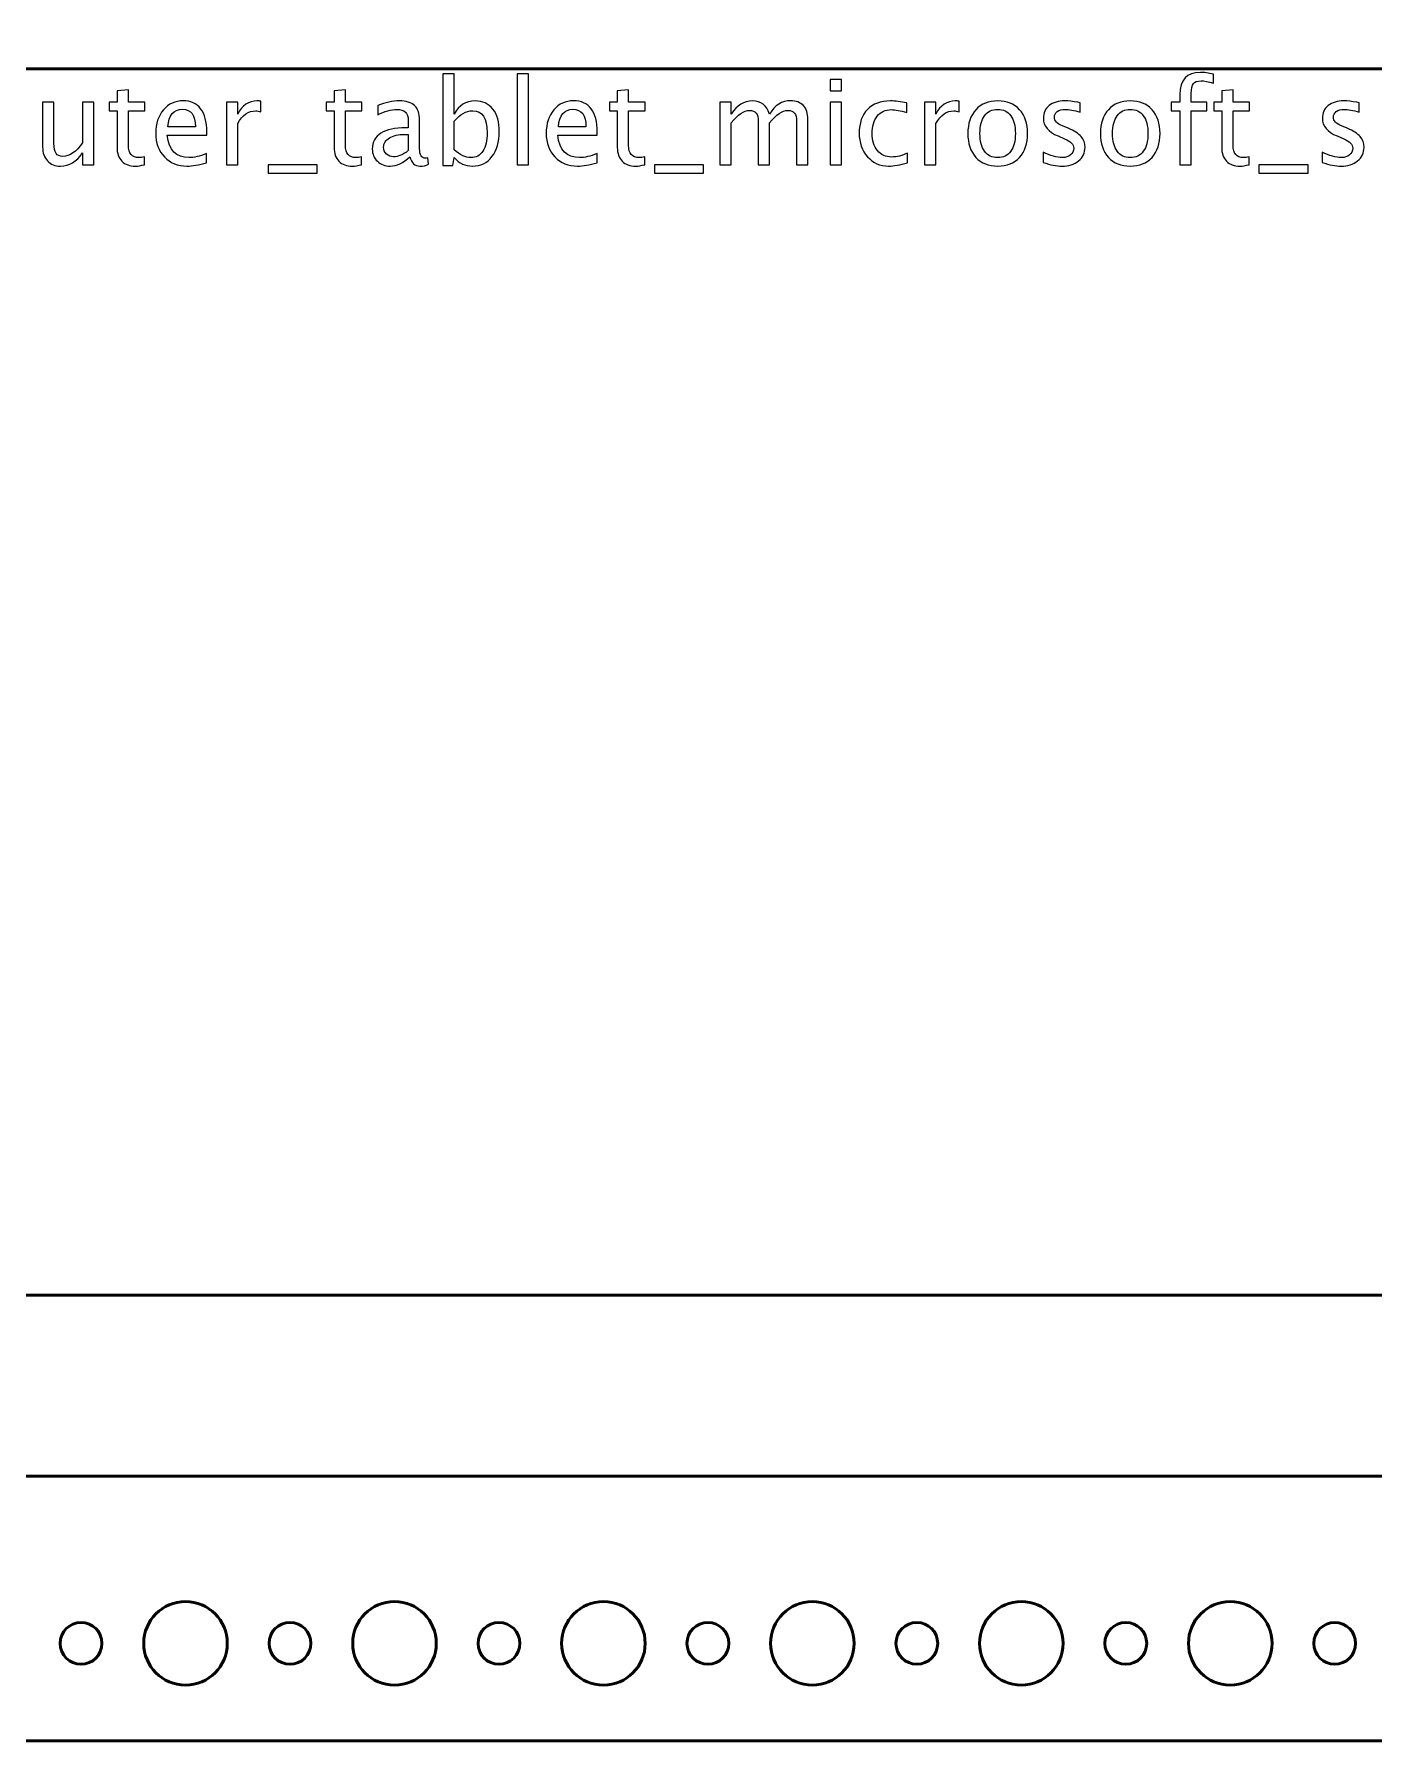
# Model space of a CAD drawing. Header units: centimetres. Extents: x -69 to 69, y -115 to 104.
# Drawn here: x 38.66 to 48.28, y -86.95 to -74.7 of the extents above; entities that cross this region are included whole.
import ezdxf

# ---------------------------------------------------------------- set-up
doc = ezdxf.new("R2010")
doc.units = ezdxf.units.CM
doc.header["$MEASUREMENT"] = 0
doc.layers.add('Layer 1', color=7, linetype='Continuous')

msp = doc.modelspace()

# ---------------------------------------------------------------- linework, layer by layer
at = {"layer": 'Layer 1', "color": 30, "lineweight": 53}
for points in [[(30.4, -85.05), (59.6, -85.05), (59.6, -64.95), (30.4, -64.95), (30.4, -85.05)], [(32, -83.75), (58, -83.75), (58, -66.25), (32, -66.25), (32, -83.75)]]:
    msp.add_lwpolyline(points, close=True, dxfattribs=at)
at = {"layer": 'Layer 1', "lineweight": 53}
for centre, major_axis in [((39.75001, -86.25001), (0, 0.30001)), ((41.25001, -86.25001), (0, 0.30001)), ((42.75001, -86.25001), (0, 0.30001)), ((44.25001, -86.25001), (0, 0.30001)), ((45.75001, -86.25001), (0, 0.30001)), ((47.25001, -86.25001), (0, 0.30001)), ((39, -86.25), (0, 0.15)), ((40.5, -86.25), (0, 0.15)), ((42, -86.25), (0, 0.15)), ((43.5, -86.25), (0, 0.15)), ((45, -86.25), (0, 0.15)), ((46.5, -86.25), (0, 0.15)), ((48, -86.25), (0, 0.15))]:
    msp.add_ellipse(centre, major_axis=major_axis, ratio=1, dxfattribs=at)
for points, knots in [([(28.55, -86.45), (28.55, -86.45), (28.55, -63.55), (28.55, -63.55), (28.55, -63.55), (28.55, -63.27386), (28.77386, -63.05), (29.05, -63.05), (29.05, -63.05), (29.05, -63.05), (60.95, -63.05), (60.95, -63.05), (60.95, -63.05), (61.22614, -63.05), (61.45, -63.27386), (61.45, -63.55), (61.45, -63.55), (61.45, -63.55), (61.45, -86.45), (61.45, -86.45), (61.45, -86.45), (61.45, -86.72614), (61.22614, -86.95), (60.95, -86.95), (60.95, -86.95), (60.95, -86.95), (29.05, -86.95), (29.05, -86.95), (29.05, -86.95), (28.77386, -86.95), (28.55, -86.72614), (28.55, -86.45)], [0, 0, 0, 0, 0.11111111, 0.11111111, 0.11111111, 0.11111111, 0.22222222, 0.22222222, 0.22222222, 0.22222222, 0.33333333, 0.33333333, 0.33333333, 0.33333333, 0.44444444, 0.44444444, 0.44444444, 0.44444444, 0.55555556, 0.55555556, 0.55555556, 0.55555556, 0.66666667, 0.66666667, 0.66666667, 0.66666667, 0.77777778, 0.77777778, 0.77777778, 0.77777778, 1, 1, 1, 1]), ([(32, -66.25), (32, -66.25), (58, -66.25), (58, -66.25), (58, -66.25), (58, -66.25), (58, -83.75), (58, -83.75), (58, -83.75), (58, -83.75), (32, -83.75), (32, -83.75), (32, -83.75), (32, -83.75), (32, -66.25), (32, -66.25)], [0, 0, 0, 0, 0.2, 0.2, 0.2, 0.2, 0.4, 0.4, 0.4, 0.4, 0.6, 0.6, 0.6, 0.6, 1, 1, 1, 1])]:
    msp.add_open_spline(points, degree=3, knots=knots, dxfattribs=at)
at = {"layer": 'Layer 1', "color": 30, "lineweight": 53}
msp.add_open_spline([(30.4, -74.95), (30.4, -74.95), (59.6, -74.95), (59.6, -74.95)], degree=3, dxfattribs=at)
at = {"layer": 'Layer 1', "color": 30, "lineweight": 9}
for points, knots in [([(41.59722, -75.64232), (41.59722, -75.64232), (41.59722, -74.98446), (41.59722, -74.98446), (41.59722, -74.98446), (41.59722, -74.98446), (41.6785, -74.98446), (41.6785, -74.98446), (41.6785, -74.98446), (41.6785, -74.98446), (41.6785, -75.27331), (41.6785, -75.27331), (41.6785, -75.27331), (41.7118, -75.21052), (41.7619, -75.17919), (41.82864, -75.17919), (41.82864, -75.17919), (41.88269, -75.17919), (41.92516, -75.19881), (41.95621, -75.23818), (41.95621, -75.23818), (41.98725, -75.27755), (42.00278, -75.33131), (42.00278, -75.39947), (42.00278, -75.39947), (42.00278, -75.47369), (41.98514, -75.53366), (41.95, -75.5791), (41.95, -75.5791), (41.91486, -75.62468), (41.86858, -75.6474), (41.81129, -75.6474), (41.81129, -75.6474), (41.75809, -75.6474), (41.71378, -75.62708), (41.6785, -75.5863), (41.6785, -75.5863), (41.6785, -75.5863), (41.66862, -75.64232), (41.66862, -75.64232), (41.66862, -75.64232), (41.66862, -75.64232), (41.59722, -75.64232), (41.59722, -75.64232)], [0, 0, 0, 0, 0.08333333, 0.08333333, 0.08333333, 0.08333333, 0.16666667, 0.16666667, 0.16666667, 0.16666667, 0.25, 0.25, 0.25, 0.25, 0.33333333, 0.33333333, 0.33333333, 0.33333333, 0.41666667, 0.41666667, 0.41666667, 0.41666667, 0.5, 0.5, 0.5, 0.5, 0.58333333, 0.58333333, 0.58333333, 0.58333333, 0.66666667, 0.66666667, 0.66666667, 0.66666667, 0.75, 0.75, 0.75, 0.75, 0.83333333, 0.83333333, 0.83333333, 0.83333333, 1, 1, 1, 1]), ([(42.13006, -75.63724), (42.13006, -75.63724), (42.13006, -74.98446), (42.13006, -74.98446), (42.13006, -74.98446), (42.13006, -74.98446), (42.21134, -74.98446), (42.21134, -74.98446), (42.21134, -74.98446), (42.21134, -74.98446), (42.21134, -75.63724), (42.21134, -75.63724), (42.21134, -75.63724), (42.21134, -75.63724), (42.13006, -75.63724), (42.13006, -75.63724)], [0, 0, 0, 0, 0.2, 0.2, 0.2, 0.2, 0.4, 0.4, 0.4, 0.4, 0.6, 0.6, 0.6, 0.6, 1, 1, 1, 1]), ([(44.37699, -75.10638), (44.37699, -75.10638), (44.37699, -75.0251), (44.37699, -75.0251), (44.37699, -75.0251), (44.37699, -75.0251), (44.45827, -75.0251), (44.45827, -75.0251), (44.45827, -75.0251), (44.45827, -75.0251), (44.45827, -75.10638), (44.45827, -75.10638), (44.45827, -75.10638), (44.45827, -75.10638), (44.37699, -75.10638), (44.37699, -75.10638)], [0, 0, 0, 0, 0.2, 0.2, 0.2, 0.2, 0.4, 0.4, 0.4, 0.4, 0.6, 0.6, 0.6, 0.6, 1, 1, 1, 1]), ([(46.88893, -75.63724), (46.88893, -75.63724), (46.88893, -75.24947), (46.88893, -75.24947), (46.88893, -75.24947), (46.88893, -75.24947), (46.82529, -75.24947), (46.82529, -75.24947), (46.82529, -75.24947), (46.82529, -75.24947), (46.82529, -75.1885), (46.82529, -75.1885), (46.82529, -75.1885), (46.82529, -75.1885), (46.88893, -75.1885), (46.88893, -75.1885), (46.88893, -75.1885), (46.88893, -75.1885), (46.88893, -75.13474), (46.88893, -75.13474), (46.88893, -75.13474), (46.88893, -75.02778), (46.93776, -74.9743), (47.0354, -74.9743), (47.0354, -74.9743), (47.06278, -74.9743), (47.09382, -74.97881), (47.12854, -74.98784), (47.12854, -74.98784), (47.12854, -74.98784), (47.12854, -75.05304), (47.12854, -75.05304), (47.12854, -75.05304), (47.09171, -75.04118), (47.06222, -75.03526), (47.04006, -75.03526), (47.04006, -75.03526), (47.01311, -75.03526), (46.99476, -75.04161), (46.98503, -75.05445), (46.98503, -75.05445), (46.97515, -75.06729), (46.97021, -75.09114), (46.97021, -75.12599), (46.97021, -75.12599), (46.97021, -75.12599), (46.97021, -75.1885), (46.97021, -75.1885), (46.97021, -75.1885), (46.97021, -75.1885), (47.08296, -75.1885), (47.08296, -75.1885), (47.08296, -75.1885), (47.08296, -75.1885), (47.08296, -75.24947), (47.08296, -75.24947), (47.08296, -75.24947), (47.08296, -75.24947), (46.97021, -75.24947), (46.97021, -75.24947), (46.97021, -75.24947), (46.97021, -75.24947), (46.97021, -75.63724), (46.97021, -75.63724), (46.97021, -75.63724), (46.97021, -75.63724), (46.88893, -75.63724), (46.88893, -75.63724)], [0, 0, 0, 0, 0.05555556, 0.05555556, 0.05555556, 0.05555556, 0.11111111, 0.11111111, 0.11111111, 0.11111111, 0.16666667, 0.16666667, 0.16666667, 0.16666667, 0.22222222, 0.22222222, 0.22222222, 0.22222222, 0.27777778, 0.27777778, 0.27777778, 0.27777778, 0.33333333, 0.33333333, 0.33333333, 0.33333333, 0.38888889, 0.38888889, 0.38888889, 0.38888889, 0.44444444, 0.44444444, 0.44444444, 0.44444444, 0.5, 0.5, 0.5, 0.5, 0.55555556, 0.55555556, 0.55555556, 0.55555556, 0.61111111, 0.61111111, 0.61111111, 0.61111111, 0.66666667, 0.66666667, 0.66666667, 0.66666667, 0.72222222, 0.72222222, 0.72222222, 0.72222222, 0.77777778, 0.77777778, 0.77777778, 0.77777778, 0.83333333, 0.83333333, 0.83333333, 0.83333333, 0.88888889, 0.88888889, 0.88888889, 0.88888889, 1, 1, 1, 1]), ([(39.0105, -75.63724), (39.0105, -75.63724), (39.0105, -75.55286), (39.0105, -75.55286), (39.0105, -75.55286), (38.96718, -75.61593), (38.91455, -75.6474), (38.85274, -75.6474), (38.85274, -75.6474), (38.81351, -75.6474), (38.78233, -75.63512), (38.75918, -75.61043), (38.75918, -75.61043), (38.7359, -75.58573), (38.72433, -75.55257), (38.72433, -75.51066), (38.72433, -75.51066), (38.72433, -75.51066), (38.72433, -75.1885), (38.72433, -75.1885), (38.72433, -75.1885), (38.72433, -75.1885), (38.80561, -75.1885), (38.80561, -75.1885), (38.80561, -75.1885), (38.80561, -75.1885), (38.80561, -75.48413), (38.80561, -75.48413), (38.80561, -75.48413), (38.80561, -75.51786), (38.81055, -75.54171), (38.82029, -75.55582), (38.82029, -75.55582), (38.83016, -75.57007), (38.84653, -75.57713), (38.86953, -75.57713), (38.86953, -75.57713), (38.91921, -75.57713), (38.96634, -75.54453), (39.0105, -75.47919), (39.0105, -75.47919), (39.0105, -75.47919), (39.0105, -75.1885), (39.0105, -75.1885), (39.0105, -75.1885), (39.0105, -75.1885), (39.09179, -75.1885), (39.09179, -75.1885), (39.09179, -75.1885), (39.09179, -75.1885), (39.09179, -75.63724), (39.09179, -75.63724), (39.09179, -75.63724), (39.09179, -75.63724), (39.0105, -75.63724), (39.0105, -75.63724)], [0, 0, 0, 0, 0.06666667, 0.06666667, 0.06666667, 0.06666667, 0.13333333, 0.13333333, 0.13333333, 0.13333333, 0.2, 0.2, 0.2, 0.2, 0.26666667, 0.26666667, 0.26666667, 0.26666667, 0.33333333, 0.33333333, 0.33333333, 0.33333333, 0.4, 0.4, 0.4, 0.4, 0.46666667, 0.46666667, 0.46666667, 0.46666667, 0.53333333, 0.53333333, 0.53333333, 0.53333333, 0.6, 0.6, 0.6, 0.6, 0.66666667, 0.66666667, 0.66666667, 0.66666667, 0.73333333, 0.73333333, 0.73333333, 0.73333333, 0.8, 0.8, 0.8, 0.8, 0.86666667, 0.86666667, 0.86666667, 0.86666667, 1, 1, 1, 1]), ([(39.45557, -75.6371), (39.43045, -75.64401), (39.40858, -75.6474), (39.3901, -75.6474), (39.3901, -75.6474), (39.34861, -75.6474), (39.31629, -75.63555), (39.29315, -75.61184), (39.29315, -75.61184), (39.26987, -75.58813), (39.2583, -75.55525), (39.2583, -75.51306), (39.2583, -75.51306), (39.2583, -75.51306), (39.2583, -75.24947), (39.2583, -75.24947), (39.2583, -75.24947), (39.2583, -75.24947), (39.20213, -75.24947), (39.20213, -75.24947), (39.20213, -75.24947), (39.20213, -75.24947), (39.20213, -75.1885), (39.20213, -75.1885), (39.20213, -75.1885), (39.20213, -75.1885), (39.2583, -75.1885), (39.2583, -75.1885), (39.2583, -75.1885), (39.2583, -75.1885), (39.2583, -75.10737), (39.2583, -75.10737), (39.2583, -75.10737), (39.2583, -75.10737), (39.33958, -75.0996), (39.33958, -75.0996), (39.33958, -75.0996), (39.33958, -75.0996), (39.33958, -75.1885), (39.33958, -75.1885), (39.33958, -75.1885), (39.33958, -75.1885), (39.45726, -75.1885), (39.45726, -75.1885), (39.45726, -75.1885), (39.45726, -75.1885), (39.45726, -75.24947), (39.45726, -75.24947), (39.45726, -75.24947), (39.45726, -75.24947), (39.33958, -75.24947), (39.33958, -75.24947), (39.33958, -75.24947), (39.33958, -75.24947), (39.33958, -75.49839), (39.33958, -75.49839), (39.33958, -75.49839), (39.33958, -75.55709), (39.36512, -75.58644), (39.41606, -75.58644), (39.41606, -75.58644), (39.42693, -75.58644), (39.44005, -75.58461), (39.45557, -75.58108), (39.45557, -75.58108), (39.45557, -75.58108), (39.45557, -75.6371), (39.45557, -75.6371)], [0, 0, 0, 0, 0.05555556, 0.05555556, 0.05555556, 0.05555556, 0.11111111, 0.11111111, 0.11111111, 0.11111111, 0.16666667, 0.16666667, 0.16666667, 0.16666667, 0.22222222, 0.22222222, 0.22222222, 0.22222222, 0.27777778, 0.27777778, 0.27777778, 0.27777778, 0.33333333, 0.33333333, 0.33333333, 0.33333333, 0.38888889, 0.38888889, 0.38888889, 0.38888889, 0.44444444, 0.44444444, 0.44444444, 0.44444444, 0.5, 0.5, 0.5, 0.5, 0.55555556, 0.55555556, 0.55555556, 0.55555556, 0.61111111, 0.61111111, 0.61111111, 0.61111111, 0.66666667, 0.66666667, 0.66666667, 0.66666667, 0.72222222, 0.72222222, 0.72222222, 0.72222222, 0.77777778, 0.77777778, 0.77777778, 0.77777778, 0.83333333, 0.83333333, 0.83333333, 0.83333333, 0.88888889, 0.88888889, 0.88888889, 0.88888889, 1, 1, 1, 1]), ([(39.90091, -75.62285), (39.8463, -75.63922), (39.7996, -75.6474), (39.76065, -75.6474), (39.76065, -75.6474), (39.69419, -75.6474), (39.64014, -75.62539), (39.59851, -75.5815), (39.59851, -75.5815), (39.55688, -75.53762), (39.536, -75.48075), (39.536, -75.41076), (39.536, -75.41076), (39.536, -75.34288), (39.55434, -75.28714), (39.59117, -75.24354), (39.59117, -75.24354), (39.628, -75.20008), (39.67514, -75.17834), (39.73257, -75.17834), (39.73257, -75.17834), (39.7869, -75.17834), (39.82895, -75.19768), (39.85858, -75.23634), (39.85858, -75.23634), (39.88821, -75.27501), (39.90303, -75.32976), (39.90303, -75.40074), (39.90303, -75.40074), (39.90303, -75.40074), (39.90261, -75.42557), (39.90261, -75.42557), (39.90261, -75.42557), (39.90261, -75.42557), (39.61897, -75.42557), (39.61897, -75.42557), (39.61897, -75.42557), (39.63083, -75.53282), (39.68318, -75.58644), (39.77589, -75.58644), (39.77589, -75.58644), (39.8099, -75.58644), (39.85153, -75.57684), (39.90091, -75.55765), (39.90091, -75.55765), (39.90091, -75.55765), (39.90091, -75.62285), (39.90091, -75.62285)], [0, 0, 0, 0, 0.07692308, 0.07692308, 0.07692308, 0.07692308, 0.15384615, 0.15384615, 0.15384615, 0.15384615, 0.23076923, 0.23076923, 0.23076923, 0.23076923, 0.30769231, 0.30769231, 0.30769231, 0.30769231, 0.38461538, 0.38461538, 0.38461538, 0.38461538, 0.46153846, 0.46153846, 0.46153846, 0.46153846, 0.53846154, 0.53846154, 0.53846154, 0.53846154, 0.61538462, 0.61538462, 0.61538462, 0.61538462, 0.69230769, 0.69230769, 0.69230769, 0.69230769, 0.76923077, 0.76923077, 0.76923077, 0.76923077, 0.84615385, 0.84615385, 0.84615385, 0.84615385, 1, 1, 1, 1]), ([(40.0433, -75.63724), (40.0433, -75.63724), (40.0433, -75.1885), (40.0433, -75.1885), (40.0433, -75.1885), (40.0433, -75.1885), (40.12458, -75.1885), (40.12458, -75.1885), (40.12458, -75.1885), (40.12458, -75.1885), (40.12458, -75.27331), (40.12458, -75.27331), (40.12458, -75.27331), (40.1569, -75.21052), (40.20374, -75.17919), (40.26527, -75.17919), (40.26527, -75.17919), (40.27359, -75.17919), (40.28234, -75.1799), (40.29137, -75.18131), (40.29137, -75.18131), (40.29137, -75.18131), (40.29137, -75.25737), (40.29137, -75.25737), (40.29137, -75.25737), (40.27726, -75.25271), (40.26485, -75.25031), (40.25412, -75.25031), (40.25412, -75.25031), (40.20247, -75.25031), (40.15929, -75.28079), (40.12458, -75.34189), (40.12458, -75.34189), (40.12458, -75.34189), (40.12458, -75.63724), (40.12458, -75.63724), (40.12458, -75.63724), (40.12458, -75.63724), (40.0433, -75.63724), (40.0433, -75.63724)], [0, 0, 0, 0, 0.09090909, 0.09090909, 0.09090909, 0.09090909, 0.18181818, 0.18181818, 0.18181818, 0.18181818, 0.27272727, 0.27272727, 0.27272727, 0.27272727, 0.36363636, 0.36363636, 0.36363636, 0.36363636, 0.45454545, 0.45454545, 0.45454545, 0.45454545, 0.54545455, 0.54545455, 0.54545455, 0.54545455, 0.63636364, 0.63636364, 0.63636364, 0.63636364, 0.72727273, 0.72727273, 0.72727273, 0.72727273, 0.81818182, 0.81818182, 0.81818182, 0.81818182, 1, 1, 1, 1]), ([(41.01373, -75.6371), (40.98861, -75.64401), (40.96674, -75.6474), (40.94826, -75.6474), (40.94826, -75.6474), (40.90677, -75.6474), (40.87445, -75.63555), (40.85131, -75.61184), (40.85131, -75.61184), (40.82803, -75.58813), (40.81646, -75.55525), (40.81646, -75.51306), (40.81646, -75.51306), (40.81646, -75.51306), (40.81646, -75.24947), (40.81646, -75.24947), (40.81646, -75.24947), (40.81646, -75.24947), (40.76029, -75.24947), (40.76029, -75.24947), (40.76029, -75.24947), (40.76029, -75.24947), (40.76029, -75.1885), (40.76029, -75.1885), (40.76029, -75.1885), (40.76029, -75.1885), (40.81646, -75.1885), (40.81646, -75.1885), (40.81646, -75.1885), (40.81646, -75.1885), (40.81646, -75.10737), (40.81646, -75.10737), (40.81646, -75.10737), (40.81646, -75.10737), (40.89774, -75.0996), (40.89774, -75.0996), (40.89774, -75.0996), (40.89774, -75.0996), (40.89774, -75.1885), (40.89774, -75.1885), (40.89774, -75.1885), (40.89774, -75.1885), (41.01542, -75.1885), (41.01542, -75.1885), (41.01542, -75.1885), (41.01542, -75.1885), (41.01542, -75.24947), (41.01542, -75.24947), (41.01542, -75.24947), (41.01542, -75.24947), (40.89774, -75.24947), (40.89774, -75.24947), (40.89774, -75.24947), (40.89774, -75.24947), (40.89774, -75.49839), (40.89774, -75.49839), (40.89774, -75.49839), (40.89774, -75.55709), (40.92328, -75.58644), (40.97422, -75.58644), (40.97422, -75.58644), (40.98509, -75.58644), (40.99821, -75.58461), (41.01373, -75.58108), (41.01373, -75.58108), (41.01373, -75.58108), (41.01373, -75.6371), (41.01373, -75.6371)], [0, 0, 0, 0, 0.05555556, 0.05555556, 0.05555556, 0.05555556, 0.11111111, 0.11111111, 0.11111111, 0.11111111, 0.16666667, 0.16666667, 0.16666667, 0.16666667, 0.22222222, 0.22222222, 0.22222222, 0.22222222, 0.27777778, 0.27777778, 0.27777778, 0.27777778, 0.33333333, 0.33333333, 0.33333333, 0.33333333, 0.38888889, 0.38888889, 0.38888889, 0.38888889, 0.44444444, 0.44444444, 0.44444444, 0.44444444, 0.5, 0.5, 0.5, 0.5, 0.55555556, 0.55555556, 0.55555556, 0.55555556, 0.61111111, 0.61111111, 0.61111111, 0.61111111, 0.66666667, 0.66666667, 0.66666667, 0.66666667, 0.72222222, 0.72222222, 0.72222222, 0.72222222, 0.77777778, 0.77777778, 0.77777778, 0.77777778, 0.83333333, 0.83333333, 0.83333333, 0.83333333, 0.88888889, 0.88888889, 0.88888889, 0.88888889, 1, 1, 1, 1]), ([(41.361, -75.58009), (41.31218, -75.62496), (41.26519, -75.6474), (41.22003, -75.6474), (41.22003, -75.6474), (41.18292, -75.6474), (41.15202, -75.63583), (41.1276, -75.61255), (41.1276, -75.61255), (41.10305, -75.58926), (41.09077, -75.55991), (41.09077, -75.52449), (41.09077, -75.52449), (41.09077, -75.47553), (41.11138, -75.43785), (41.15258, -75.4116), (41.15258, -75.4116), (41.19379, -75.38536), (41.25291, -75.37223), (41.32996, -75.37223), (41.32996, -75.37223), (41.32996, -75.37223), (41.34901, -75.37223), (41.34901, -75.37223), (41.34901, -75.37223), (41.34901, -75.37223), (41.34901, -75.31819), (41.34901, -75.31819), (41.34901, -75.31819), (41.34901, -75.26612), (41.32191, -75.24015), (41.26759, -75.24015), (41.26759, -75.24015), (41.22554, -75.24015), (41.17953, -75.25342), (41.12972, -75.27995), (41.12972, -75.27995), (41.12972, -75.27995), (41.12972, -75.21306), (41.12972, -75.21306), (41.12972, -75.21306), (41.18447, -75.19048), (41.23612, -75.17919), (41.28452, -75.17919), (41.28452, -75.17919), (41.33433, -75.17919), (41.37116, -75.19048), (41.39473, -75.2132), (41.39473, -75.2132), (41.41843, -75.23592), (41.43029, -75.27091), (41.43029, -75.31819), (41.43029, -75.31819), (41.43029, -75.31819), (41.43029, -75.52096), (41.43029, -75.52096), (41.43029, -75.52096), (41.43029, -75.56739), (41.44454, -75.59067), (41.47319, -75.59067), (41.47319, -75.59067), (41.47671, -75.59067), (41.48194, -75.59011), (41.48885, -75.58898), (41.48885, -75.58898), (41.48885, -75.58898), (41.49464, -75.63414), (41.49464, -75.63414), (41.49464, -75.63414), (41.47615, -75.64303), (41.45583, -75.6474), (41.43353, -75.6474), (41.43353, -75.6474), (41.39557, -75.6474), (41.37144, -75.62496), (41.361, -75.58009)], [0, 0, 0, 0, 0.05, 0.05, 0.05, 0.05, 0.1, 0.1, 0.1, 0.1, 0.15, 0.15, 0.15, 0.15, 0.2, 0.2, 0.2, 0.2, 0.25, 0.25, 0.25, 0.25, 0.3, 0.3, 0.3, 0.3, 0.35, 0.35, 0.35, 0.35, 0.4, 0.4, 0.4, 0.4, 0.45, 0.45, 0.45, 0.45, 0.5, 0.5, 0.5, 0.5, 0.55, 0.55, 0.55, 0.55, 0.6, 0.6, 0.6, 0.6, 0.65, 0.65, 0.65, 0.65, 0.7, 0.7, 0.7, 0.7, 0.75, 0.75, 0.75, 0.75, 0.8, 0.8, 0.8, 0.8, 0.85, 0.85, 0.85, 0.85, 0.9, 0.9, 0.9, 0.9, 1, 1, 1, 1]), ([(42.7041, -75.62285), (42.64949, -75.63922), (42.60279, -75.6474), (42.56384, -75.6474), (42.56384, -75.6474), (42.49738, -75.6474), (42.44333, -75.62539), (42.4017, -75.5815), (42.4017, -75.5815), (42.36007, -75.53762), (42.33919, -75.48075), (42.33919, -75.41076), (42.33919, -75.41076), (42.33919, -75.34288), (42.35753, -75.28714), (42.39436, -75.24354), (42.39436, -75.24354), (42.43119, -75.20008), (42.47833, -75.17834), (42.53576, -75.17834), (42.53576, -75.17834), (42.59009, -75.17834), (42.63214, -75.19768), (42.66177, -75.23634), (42.66177, -75.23634), (42.6914, -75.27501), (42.70622, -75.32976), (42.70622, -75.40074), (42.70622, -75.40074), (42.70622, -75.40074), (42.7058, -75.42557), (42.7058, -75.42557), (42.7058, -75.42557), (42.7058, -75.42557), (42.42216, -75.42557), (42.42216, -75.42557), (42.42216, -75.42557), (42.43402, -75.53282), (42.48637, -75.58644), (42.57908, -75.58644), (42.57908, -75.58644), (42.61309, -75.58644), (42.65472, -75.57684), (42.7041, -75.55765), (42.7041, -75.55765), (42.7041, -75.55765), (42.7041, -75.62285), (42.7041, -75.62285)], [0, 0, 0, 0, 0.07692308, 0.07692308, 0.07692308, 0.07692308, 0.15384615, 0.15384615, 0.15384615, 0.15384615, 0.23076923, 0.23076923, 0.23076923, 0.23076923, 0.30769231, 0.30769231, 0.30769231, 0.30769231, 0.38461538, 0.38461538, 0.38461538, 0.38461538, 0.46153846, 0.46153846, 0.46153846, 0.46153846, 0.53846154, 0.53846154, 0.53846154, 0.53846154, 0.61538462, 0.61538462, 0.61538462, 0.61538462, 0.69230769, 0.69230769, 0.69230769, 0.69230769, 0.76923077, 0.76923077, 0.76923077, 0.76923077, 0.84615385, 0.84615385, 0.84615385, 0.84615385, 1, 1, 1, 1]), ([(43.04715, -75.6371), (43.02203, -75.64401), (43.00016, -75.6474), (42.98168, -75.6474), (42.98168, -75.6474), (42.94019, -75.6474), (42.90787, -75.63555), (42.88473, -75.61184), (42.88473, -75.61184), (42.86145, -75.58813), (42.84988, -75.55525), (42.84988, -75.51306), (42.84988, -75.51306), (42.84988, -75.51306), (42.84988, -75.24947), (42.84988, -75.24947), (42.84988, -75.24947), (42.84988, -75.24947), (42.79371, -75.24947), (42.79371, -75.24947), (42.79371, -75.24947), (42.79371, -75.24947), (42.79371, -75.1885), (42.79371, -75.1885), (42.79371, -75.1885), (42.79371, -75.1885), (42.84988, -75.1885), (42.84988, -75.1885), (42.84988, -75.1885), (42.84988, -75.1885), (42.84988, -75.10737), (42.84988, -75.10737), (42.84988, -75.10737), (42.84988, -75.10737), (42.93116, -75.0996), (42.93116, -75.0996), (42.93116, -75.0996), (42.93116, -75.0996), (42.93116, -75.1885), (42.93116, -75.1885), (42.93116, -75.1885), (42.93116, -75.1885), (43.04884, -75.1885), (43.04884, -75.1885), (43.04884, -75.1885), (43.04884, -75.1885), (43.04884, -75.24947), (43.04884, -75.24947), (43.04884, -75.24947), (43.04884, -75.24947), (42.93116, -75.24947), (42.93116, -75.24947), (42.93116, -75.24947), (42.93116, -75.24947), (42.93116, -75.49839), (42.93116, -75.49839), (42.93116, -75.49839), (42.93116, -75.55709), (42.9567, -75.58644), (43.00764, -75.58644), (43.00764, -75.58644), (43.01851, -75.58644), (43.03163, -75.58461), (43.04715, -75.58108), (43.04715, -75.58108), (43.04715, -75.58108), (43.04715, -75.6371), (43.04715, -75.6371)], [0, 0, 0, 0, 0.05555556, 0.05555556, 0.05555556, 0.05555556, 0.11111111, 0.11111111, 0.11111111, 0.11111111, 0.16666667, 0.16666667, 0.16666667, 0.16666667, 0.22222222, 0.22222222, 0.22222222, 0.22222222, 0.27777778, 0.27777778, 0.27777778, 0.27777778, 0.33333333, 0.33333333, 0.33333333, 0.33333333, 0.38888889, 0.38888889, 0.38888889, 0.38888889, 0.44444444, 0.44444444, 0.44444444, 0.44444444, 0.5, 0.5, 0.5, 0.5, 0.55555556, 0.55555556, 0.55555556, 0.55555556, 0.61111111, 0.61111111, 0.61111111, 0.61111111, 0.66666667, 0.66666667, 0.66666667, 0.66666667, 0.72222222, 0.72222222, 0.72222222, 0.72222222, 0.77777778, 0.77777778, 0.77777778, 0.77777778, 0.83333333, 0.83333333, 0.83333333, 0.83333333, 0.88888889, 0.88888889, 0.88888889, 0.88888889, 1, 1, 1, 1]), ([(43.58648, -75.63724), (43.58648, -75.63724), (43.58648, -75.1885), (43.58648, -75.1885), (43.58648, -75.1885), (43.58648, -75.1885), (43.66776, -75.1885), (43.66776, -75.1885), (43.66776, -75.1885), (43.66776, -75.1885), (43.66776, -75.27331), (43.66776, -75.27331), (43.66776, -75.27331), (43.70741, -75.21052), (43.75821, -75.17919), (43.82044, -75.17919), (43.82044, -75.17919), (43.88042, -75.17919), (43.9212, -75.21052), (43.94293, -75.27331), (43.94293, -75.27331), (43.98145, -75.20995), (44.03169, -75.17834), (44.09335, -75.17834), (44.09335, -75.17834), (44.13272, -75.17834), (44.16334, -75.18992), (44.18522, -75.2132), (44.18522, -75.2132), (44.20709, -75.23648), (44.2181, -75.26908), (44.2181, -75.31099), (44.2181, -75.31099), (44.2181, -75.31099), (44.2181, -75.63724), (44.2181, -75.63724), (44.2181, -75.63724), (44.2181, -75.63724), (44.13682, -75.63724), (44.13682, -75.63724), (44.13682, -75.63724), (44.13682, -75.63724), (44.13682, -75.3244), (44.13682, -75.3244), (44.13682, -75.3244), (44.13682, -75.27331), (44.1165, -75.24777), (44.07586, -75.24777), (44.07586, -75.24777), (44.03366, -75.24777), (43.98935, -75.27755), (43.94293, -75.33724), (43.94293, -75.33724), (43.94293, -75.33724), (43.94293, -75.63724), (43.94293, -75.63724), (43.94293, -75.63724), (43.94293, -75.63724), (43.86165, -75.63724), (43.86165, -75.63724), (43.86165, -75.63724), (43.86165, -75.63724), (43.86165, -75.32411), (43.86165, -75.32411), (43.86165, -75.32411), (43.86165, -75.27261), (43.84105, -75.24693), (43.7997, -75.24693), (43.7997, -75.24693), (43.75864, -75.24693), (43.71461, -75.27684), (43.66776, -75.33681), (43.66776, -75.33681), (43.66776, -75.33681), (43.66776, -75.63724), (43.66776, -75.63724), (43.66776, -75.63724), (43.66776, -75.63724), (43.58648, -75.63724), (43.58648, -75.63724)], [0, 0, 0, 0, 0.04761905, 0.04761905, 0.04761905, 0.04761905, 0.0952381, 0.0952381, 0.0952381, 0.0952381, 0.14285714, 0.14285714, 0.14285714, 0.14285714, 0.19047619, 0.19047619, 0.19047619, 0.19047619, 0.23809524, 0.23809524, 0.23809524, 0.23809524, 0.28571429, 0.28571429, 0.28571429, 0.28571429, 0.33333333, 0.33333333, 0.33333333, 0.33333333, 0.38095238, 0.38095238, 0.38095238, 0.38095238, 0.42857143, 0.42857143, 0.42857143, 0.42857143, 0.47619048, 0.47619048, 0.47619048, 0.47619048, 0.52380952, 0.52380952, 0.52380952, 0.52380952, 0.57142857, 0.57142857, 0.57142857, 0.57142857, 0.61904762, 0.61904762, 0.61904762, 0.61904762, 0.66666667, 0.66666667, 0.66666667, 0.66666667, 0.71428571, 0.71428571, 0.71428571, 0.71428571, 0.76190476, 0.76190476, 0.76190476, 0.76190476, 0.80952381, 0.80952381, 0.80952381, 0.80952381, 0.85714286, 0.85714286, 0.85714286, 0.85714286, 0.9047619, 0.9047619, 0.9047619, 0.9047619, 1, 1, 1, 1]), ([(44.37699, -75.63724), (44.37699, -75.63724), (44.37699, -75.1885), (44.37699, -75.1885), (44.37699, -75.1885), (44.37699, -75.1885), (44.45827, -75.1885), (44.45827, -75.1885), (44.45827, -75.1885), (44.45827, -75.1885), (44.45827, -75.63724), (44.45827, -75.63724), (44.45827, -75.63724), (44.45827, -75.63724), (44.37699, -75.63724), (44.37699, -75.63724)], [0, 0, 0, 0, 0.2, 0.2, 0.2, 0.2, 0.4, 0.4, 0.4, 0.4, 0.6, 0.6, 0.6, 0.6, 1, 1, 1, 1]), ([(44.93325, -75.62369), (44.88062, -75.6395), (44.83518, -75.6474), (44.79694, -75.6474), (44.79694, -75.6474), (44.73626, -75.6474), (44.68603, -75.62496), (44.64609, -75.58023), (44.64609, -75.58023), (44.60616, -75.53536), (44.58612, -75.47877), (44.58612, -75.41061), (44.58612, -75.41061), (44.58612, -75.3378), (44.60588, -75.28093), (44.64539, -75.24029), (44.64539, -75.24029), (44.6849, -75.19951), (44.74007, -75.17919), (44.81091, -75.17919), (44.81091, -75.17919), (44.84577, -75.17919), (44.88499, -75.18399), (44.92817, -75.19358), (44.92817, -75.19358), (44.92817, -75.19358), (44.92817, -75.26217), (44.92817, -75.26217), (44.92817, -75.26217), (44.88231, -75.24862), (44.84492, -75.24185), (44.81613, -75.24185), (44.81613, -75.24185), (44.77436, -75.24185), (44.74092, -75.25751), (44.71594, -75.28869), (44.71594, -75.28869), (44.69097, -75.31988), (44.67841, -75.36151), (44.67841, -75.41344), (44.67841, -75.41344), (44.67841, -75.46381), (44.69139, -75.50445), (44.71721, -75.53564), (44.71721, -75.53564), (44.74304, -75.56668), (44.77676, -75.58221), (44.81867, -75.58221), (44.81867, -75.58221), (44.85578, -75.58221), (44.89388, -75.57261), (44.93325, -75.55342), (44.93325, -75.55342), (44.93325, -75.55342), (44.93325, -75.62369), (44.93325, -75.62369)], [0, 0, 0, 0, 0.06666667, 0.06666667, 0.06666667, 0.06666667, 0.13333333, 0.13333333, 0.13333333, 0.13333333, 0.2, 0.2, 0.2, 0.2, 0.26666667, 0.26666667, 0.26666667, 0.26666667, 0.33333333, 0.33333333, 0.33333333, 0.33333333, 0.4, 0.4, 0.4, 0.4, 0.46666667, 0.46666667, 0.46666667, 0.46666667, 0.53333333, 0.53333333, 0.53333333, 0.53333333, 0.6, 0.6, 0.6, 0.6, 0.66666667, 0.66666667, 0.66666667, 0.66666667, 0.73333333, 0.73333333, 0.73333333, 0.73333333, 0.8, 0.8, 0.8, 0.8, 0.86666667, 0.86666667, 0.86666667, 0.86666667, 1, 1, 1, 1]), ([(45.05532, -75.63724), (45.05532, -75.63724), (45.05532, -75.1885), (45.05532, -75.1885), (45.05532, -75.1885), (45.05532, -75.1885), (45.1366, -75.1885), (45.1366, -75.1885), (45.1366, -75.1885), (45.1366, -75.1885), (45.1366, -75.27331), (45.1366, -75.27331), (45.1366, -75.27331), (45.16892, -75.21052), (45.21576, -75.17919), (45.27729, -75.17919), (45.27729, -75.17919), (45.28561, -75.17919), (45.29436, -75.1799), (45.30339, -75.18131), (45.30339, -75.18131), (45.30339, -75.18131), (45.30339, -75.25737), (45.30339, -75.25737), (45.30339, -75.25737), (45.28928, -75.25271), (45.27687, -75.25031), (45.26614, -75.25031), (45.26614, -75.25031), (45.21449, -75.25031), (45.17131, -75.28079), (45.1366, -75.34189), (45.1366, -75.34189), (45.1366, -75.34189), (45.1366, -75.63724), (45.1366, -75.63724), (45.1366, -75.63724), (45.1366, -75.63724), (45.05532, -75.63724), (45.05532, -75.63724)], [0, 0, 0, 0, 0.09090909, 0.09090909, 0.09090909, 0.09090909, 0.18181818, 0.18181818, 0.18181818, 0.18181818, 0.27272727, 0.27272727, 0.27272727, 0.27272727, 0.36363636, 0.36363636, 0.36363636, 0.36363636, 0.45454545, 0.45454545, 0.45454545, 0.45454545, 0.54545455, 0.54545455, 0.54545455, 0.54545455, 0.63636364, 0.63636364, 0.63636364, 0.63636364, 0.72727273, 0.72727273, 0.72727273, 0.72727273, 0.81818182, 0.81818182, 0.81818182, 0.81818182, 1, 1, 1, 1]), ([(45.5804, -75.6474), (45.5145, -75.6474), (45.46229, -75.62637), (45.4239, -75.58432), (45.4239, -75.58432), (45.38538, -75.54227), (45.36619, -75.48512), (45.36619, -75.41301), (45.36619, -75.41301), (45.36619, -75.34105), (45.38538, -75.28404), (45.4239, -75.24213), (45.4239, -75.24213), (45.46229, -75.20022), (45.5145, -75.17919), (45.5804, -75.17919), (45.5804, -75.17919), (45.6463, -75.17919), (45.69851, -75.20022), (45.73689, -75.24213), (45.73689, -75.24213), (45.77541, -75.28404), (45.79461, -75.34105), (45.79461, -75.41301), (45.79461, -75.41301), (45.79461, -75.48512), (45.77541, -75.54227), (45.73689, -75.58432), (45.73689, -75.58432), (45.69851, -75.62637), (45.6463, -75.6474), (45.5804, -75.6474)], [0, 0, 0, 0, 0.11111111, 0.11111111, 0.11111111, 0.11111111, 0.22222222, 0.22222222, 0.22222222, 0.22222222, 0.33333333, 0.33333333, 0.33333333, 0.33333333, 0.44444444, 0.44444444, 0.44444444, 0.44444444, 0.55555556, 0.55555556, 0.55555556, 0.55555556, 0.66666667, 0.66666667, 0.66666667, 0.66666667, 0.77777778, 0.77777778, 0.77777778, 0.77777778, 1, 1, 1, 1]), ([(45.9058, -75.62115), (45.9058, -75.62115), (45.9058, -75.54665), (45.9058, -75.54665), (45.9058, -75.54665), (45.959, -75.57318), (46.00515, -75.58644), (46.04452, -75.58644), (46.04452, -75.58644), (46.06794, -75.58644), (46.08741, -75.58009), (46.1028, -75.56739), (46.1028, -75.56739), (46.11818, -75.55483), (46.12594, -75.53903), (46.12594, -75.51998), (46.12594, -75.51998), (46.12594, -75.49218), (46.10435, -75.46918), (46.06117, -75.45097), (46.06117, -75.45097), (46.06117, -75.45097), (46.01361, -75.43079), (46.01361, -75.43079), (46.01361, -75.43079), (45.94348, -75.40172), (45.90834, -75.35967), (45.90834, -75.30506), (45.90834, -75.30506), (45.90834, -75.26598), (45.92217, -75.23521), (45.94983, -75.21278), (45.94983, -75.21278), (45.97749, -75.19034), (46.01545, -75.17919), (46.06357, -75.17919), (46.06357, -75.17919), (46.08854, -75.17919), (46.11959, -75.18258), (46.15642, -75.18949), (46.15642, -75.18949), (46.15642, -75.18949), (46.17335, -75.19274), (46.17335, -75.19274), (46.17335, -75.19274), (46.17335, -75.19274), (46.17335, -75.26047), (46.17335, -75.26047), (46.17335, -75.26047), (46.12805, -75.24693), (46.09193, -75.24015), (46.06498, -75.24015), (46.06498, -75.24015), (46.04127, -75.24015), (46.0225, -75.24537), (46.00825, -75.25567), (46.00825, -75.25567), (45.99414, -75.26598), (45.98708, -75.2798), (45.98708, -75.29716), (45.98708, -75.29716), (45.98708, -75.32157), (46.00684, -75.34232), (46.04649, -75.35911), (46.04649, -75.35911), (46.04649, -75.35911), (46.08558, -75.37562), (46.08558, -75.37562), (46.08558, -75.37562), (46.12989, -75.39425), (46.16122, -75.414), (46.17956, -75.43474), (46.17956, -75.43474), (46.19805, -75.45549), (46.20722, -75.48145), (46.20722, -75.5125), (46.20722, -75.5125), (46.20722, -75.55187), (46.1917, -75.58418), (46.16051, -75.60944), (46.16051, -75.60944), (46.12947, -75.6347), (46.08967, -75.6474), (46.04127, -75.6474), (46.04127, -75.6474), (46.00402, -75.6474), (45.959, -75.63865), (45.9058, -75.62115)], [0, 0, 0, 0, 0.04347826, 0.04347826, 0.04347826, 0.04347826, 0.08695652, 0.08695652, 0.08695652, 0.08695652, 0.13043478, 0.13043478, 0.13043478, 0.13043478, 0.17391304, 0.17391304, 0.17391304, 0.17391304, 0.2173913, 0.2173913, 0.2173913, 0.2173913, 0.26086957, 0.26086957, 0.26086957, 0.26086957, 0.30434783, 0.30434783, 0.30434783, 0.30434783, 0.34782609, 0.34782609, 0.34782609, 0.34782609, 0.39130435, 0.39130435, 0.39130435, 0.39130435, 0.43478261, 0.43478261, 0.43478261, 0.43478261, 0.47826087, 0.47826087, 0.47826087, 0.47826087, 0.52173913, 0.52173913, 0.52173913, 0.52173913, 0.56521739, 0.56521739, 0.56521739, 0.56521739, 0.60869565, 0.60869565, 0.60869565, 0.60869565, 0.65217391, 0.65217391, 0.65217391, 0.65217391, 0.69565217, 0.69565217, 0.69565217, 0.69565217, 0.73913043, 0.73913043, 0.73913043, 0.73913043, 0.7826087, 0.7826087, 0.7826087, 0.7826087, 0.82608696, 0.82608696, 0.82608696, 0.82608696, 0.86956522, 0.86956522, 0.86956522, 0.86956522, 0.91304348, 0.91304348, 0.91304348, 0.91304348, 1, 1, 1, 1]), ([(46.5322, -75.6474), (46.4663, -75.6474), (46.41409, -75.62637), (46.3757, -75.58432), (46.3757, -75.58432), (46.33718, -75.54227), (46.31799, -75.48512), (46.31799, -75.41301), (46.31799, -75.41301), (46.31799, -75.34105), (46.33718, -75.28404), (46.3757, -75.24213), (46.3757, -75.24213), (46.41409, -75.20022), (46.4663, -75.17919), (46.5322, -75.17919), (46.5322, -75.17919), (46.5981, -75.17919), (46.65031, -75.20022), (46.68869, -75.24213), (46.68869, -75.24213), (46.72721, -75.28404), (46.74641, -75.34105), (46.74641, -75.41301), (46.74641, -75.41301), (46.74641, -75.48512), (46.72721, -75.54227), (46.68869, -75.58432), (46.68869, -75.58432), (46.65031, -75.62637), (46.5981, -75.6474), (46.5322, -75.6474)], [0, 0, 0, 0, 0.11111111, 0.11111111, 0.11111111, 0.11111111, 0.22222222, 0.22222222, 0.22222222, 0.22222222, 0.33333333, 0.33333333, 0.33333333, 0.33333333, 0.44444444, 0.44444444, 0.44444444, 0.44444444, 0.55555556, 0.55555556, 0.55555556, 0.55555556, 0.66666667, 0.66666667, 0.66666667, 0.66666667, 0.77777778, 0.77777778, 0.77777778, 0.77777778, 1, 1, 1, 1]), ([(47.38564, -75.6371), (47.36052, -75.64401), (47.33865, -75.6474), (47.32017, -75.6474), (47.32017, -75.6474), (47.27868, -75.6474), (47.24636, -75.63555), (47.22322, -75.61184), (47.22322, -75.61184), (47.19994, -75.58813), (47.18837, -75.55525), (47.18837, -75.51306), (47.18837, -75.51306), (47.18837, -75.51306), (47.18837, -75.24947), (47.18837, -75.24947), (47.18837, -75.24947), (47.18837, -75.24947), (47.1322, -75.24947), (47.1322, -75.24947), (47.1322, -75.24947), (47.1322, -75.24947), (47.1322, -75.1885), (47.1322, -75.1885), (47.1322, -75.1885), (47.1322, -75.1885), (47.18837, -75.1885), (47.18837, -75.1885), (47.18837, -75.1885), (47.18837, -75.1885), (47.18837, -75.10737), (47.18837, -75.10737), (47.18837, -75.10737), (47.18837, -75.10737), (47.26965, -75.0996), (47.26965, -75.0996), (47.26965, -75.0996), (47.26965, -75.0996), (47.26965, -75.1885), (47.26965, -75.1885), (47.26965, -75.1885), (47.26965, -75.1885), (47.38733, -75.1885), (47.38733, -75.1885), (47.38733, -75.1885), (47.38733, -75.1885), (47.38733, -75.24947), (47.38733, -75.24947), (47.38733, -75.24947), (47.38733, -75.24947), (47.26965, -75.24947), (47.26965, -75.24947), (47.26965, -75.24947), (47.26965, -75.24947), (47.26965, -75.49839), (47.26965, -75.49839), (47.26965, -75.49839), (47.26965, -75.55709), (47.29519, -75.58644), (47.34613, -75.58644), (47.34613, -75.58644), (47.357, -75.58644), (47.37012, -75.58461), (47.38564, -75.58108), (47.38564, -75.58108), (47.38564, -75.58108), (47.38564, -75.6371), (47.38564, -75.6371)], [0, 0, 0, 0, 0.05555556, 0.05555556, 0.05555556, 0.05555556, 0.11111111, 0.11111111, 0.11111111, 0.11111111, 0.16666667, 0.16666667, 0.16666667, 0.16666667, 0.22222222, 0.22222222, 0.22222222, 0.22222222, 0.27777778, 0.27777778, 0.27777778, 0.27777778, 0.33333333, 0.33333333, 0.33333333, 0.33333333, 0.38888889, 0.38888889, 0.38888889, 0.38888889, 0.44444444, 0.44444444, 0.44444444, 0.44444444, 0.5, 0.5, 0.5, 0.5, 0.55555556, 0.55555556, 0.55555556, 0.55555556, 0.61111111, 0.61111111, 0.61111111, 0.61111111, 0.66666667, 0.66666667, 0.66666667, 0.66666667, 0.72222222, 0.72222222, 0.72222222, 0.72222222, 0.77777778, 0.77777778, 0.77777778, 0.77777778, 0.83333333, 0.83333333, 0.83333333, 0.83333333, 0.88888889, 0.88888889, 0.88888889, 0.88888889, 1, 1, 1, 1]), ([(47.90888, -75.62115), (47.90888, -75.62115), (47.90888, -75.54665), (47.90888, -75.54665), (47.90888, -75.54665), (47.96208, -75.57318), (48.00823, -75.58644), (48.0476, -75.58644), (48.0476, -75.58644), (48.07102, -75.58644), (48.09049, -75.58009), (48.10588, -75.56739), (48.10588, -75.56739), (48.12126, -75.55483), (48.12902, -75.53903), (48.12902, -75.51998), (48.12902, -75.51998), (48.12902, -75.49218), (48.10743, -75.46918), (48.06425, -75.45097), (48.06425, -75.45097), (48.06425, -75.45097), (48.01669, -75.43079), (48.01669, -75.43079), (48.01669, -75.43079), (47.94656, -75.40172), (47.91142, -75.35967), (47.91142, -75.30506), (47.91142, -75.30506), (47.91142, -75.26598), (47.92525, -75.23521), (47.95291, -75.21278), (47.95291, -75.21278), (47.98057, -75.19034), (48.01853, -75.17919), (48.06665, -75.17919), (48.06665, -75.17919), (48.09162, -75.17919), (48.12267, -75.18258), (48.1595, -75.18949), (48.1595, -75.18949), (48.1595, -75.18949), (48.17643, -75.19274), (48.17643, -75.19274), (48.17643, -75.19274), (48.17643, -75.19274), (48.17643, -75.26047), (48.17643, -75.26047), (48.17643, -75.26047), (48.13113, -75.24693), (48.09501, -75.24015), (48.06806, -75.24015), (48.06806, -75.24015), (48.04435, -75.24015), (48.02558, -75.24537), (48.01133, -75.25567), (48.01133, -75.25567), (47.99722, -75.26598), (47.99016, -75.2798), (47.99016, -75.29716), (47.99016, -75.29716), (47.99016, -75.32157), (48.00992, -75.34232), (48.04957, -75.35911), (48.04957, -75.35911), (48.04957, -75.35911), (48.08866, -75.37562), (48.08866, -75.37562), (48.08866, -75.37562), (48.13297, -75.39425), (48.1643, -75.414), (48.18264, -75.43474), (48.18264, -75.43474), (48.20113, -75.45549), (48.2103, -75.48145), (48.2103, -75.5125), (48.2103, -75.5125), (48.2103, -75.55187), (48.19478, -75.58418), (48.16359, -75.60944), (48.16359, -75.60944), (48.13255, -75.6347), (48.09275, -75.6474), (48.04435, -75.6474), (48.04435, -75.6474), (48.0071, -75.6474), (47.96208, -75.63865), (47.90888, -75.62115)], [0, 0, 0, 0, 0.04347826, 0.04347826, 0.04347826, 0.04347826, 0.08695652, 0.08695652, 0.08695652, 0.08695652, 0.13043478, 0.13043478, 0.13043478, 0.13043478, 0.17391304, 0.17391304, 0.17391304, 0.17391304, 0.2173913, 0.2173913, 0.2173913, 0.2173913, 0.26086957, 0.26086957, 0.26086957, 0.26086957, 0.30434783, 0.30434783, 0.30434783, 0.30434783, 0.34782609, 0.34782609, 0.34782609, 0.34782609, 0.39130435, 0.39130435, 0.39130435, 0.39130435, 0.43478261, 0.43478261, 0.43478261, 0.43478261, 0.47826087, 0.47826087, 0.47826087, 0.47826087, 0.52173913, 0.52173913, 0.52173913, 0.52173913, 0.56521739, 0.56521739, 0.56521739, 0.56521739, 0.60869565, 0.60869565, 0.60869565, 0.60869565, 0.65217391, 0.65217391, 0.65217391, 0.65217391, 0.69565217, 0.69565217, 0.69565217, 0.69565217, 0.73913043, 0.73913043, 0.73913043, 0.73913043, 0.7826087, 0.7826087, 0.7826087, 0.7826087, 0.82608696, 0.82608696, 0.82608696, 0.82608696, 0.86956522, 0.86956522, 0.86956522, 0.86956522, 0.91304348, 0.91304348, 0.91304348, 0.91304348, 1, 1, 1, 1]), ([(39.62321, -75.36461), (39.62321, -75.36461), (39.82133, -75.36461), (39.82133, -75.36461), (39.82133, -75.36461), (39.82133, -75.28107), (39.79014, -75.23931), (39.72791, -75.23931), (39.72791, -75.23931), (39.66526, -75.23931), (39.6304, -75.28107), (39.62321, -75.36461)], [0, 0, 0, 0, 0.25, 0.25, 0.25, 0.25, 0.5, 0.5, 0.5, 0.5, 1, 1, 1, 1]), ([(41.6785, -75.53028), (41.72041, -75.56767), (41.76035, -75.58644), (41.7983, -75.58644), (41.7983, -75.58644), (41.8357, -75.58644), (41.86463, -75.57078), (41.88495, -75.53959), (41.88495, -75.53959), (41.90541, -75.50841), (41.91557, -75.46452), (41.91557, -75.40779), (41.91557, -75.40779), (41.91557, -75.30281), (41.88085, -75.25031), (41.81143, -75.25031), (41.81143, -75.25031), (41.76599, -75.25031), (41.72168, -75.27487), (41.6785, -75.32411), (41.6785, -75.32411), (41.6785, -75.32411), (41.6785, -75.53028), (41.6785, -75.53028)], [0, 0, 0, 0, 0.14285714, 0.14285714, 0.14285714, 0.14285714, 0.28571429, 0.28571429, 0.28571429, 0.28571429, 0.42857143, 0.42857143, 0.42857143, 0.42857143, 0.57142857, 0.57142857, 0.57142857, 0.57142857, 0.71428571, 0.71428571, 0.71428571, 0.71428571, 1, 1, 1, 1]), ([(42.4264, -75.36461), (42.4264, -75.36461), (42.62452, -75.36461), (42.62452, -75.36461), (42.62452, -75.36461), (42.62452, -75.28107), (42.59333, -75.23931), (42.5311, -75.23931), (42.5311, -75.23931), (42.46845, -75.23931), (42.43359, -75.28107), (42.4264, -75.36461)], [0, 0, 0, 0, 0.25, 0.25, 0.25, 0.25, 0.5, 0.5, 0.5, 0.5, 1, 1, 1, 1]), ([(45.58026, -75.58644), (45.62047, -75.58644), (45.6518, -75.57134), (45.6741, -75.541), (45.6741, -75.541), (45.69625, -75.5108), (45.7074, -75.46805), (45.7074, -75.41301), (45.7074, -75.41301), (45.7074, -75.35812), (45.69625, -75.31551), (45.6741, -75.28531), (45.6741, -75.28531), (45.6518, -75.25525), (45.62047, -75.24015), (45.58026, -75.24015), (45.58026, -75.24015), (45.5399, -75.24015), (45.50857, -75.25525), (45.48656, -75.28531), (45.48656, -75.28531), (45.4644, -75.31551), (45.4534, -75.35812), (45.4534, -75.41301), (45.4534, -75.41301), (45.4534, -75.46805), (45.4644, -75.5108), (45.48656, -75.541), (45.48656, -75.541), (45.50857, -75.57134), (45.5399, -75.58644), (45.58026, -75.58644)], [0, 0, 0, 0, 0.11111111, 0.11111111, 0.11111111, 0.11111111, 0.22222222, 0.22222222, 0.22222222, 0.22222222, 0.33333333, 0.33333333, 0.33333333, 0.33333333, 0.44444444, 0.44444444, 0.44444444, 0.44444444, 0.55555556, 0.55555556, 0.55555556, 0.55555556, 0.66666667, 0.66666667, 0.66666667, 0.66666667, 0.77777778, 0.77777778, 0.77777778, 0.77777778, 1, 1, 1, 1]), ([(46.53206, -75.58644), (46.57227, -75.58644), (46.6036, -75.57134), (46.6259, -75.541), (46.6259, -75.541), (46.64805, -75.5108), (46.6592, -75.46805), (46.6592, -75.41301), (46.6592, -75.41301), (46.6592, -75.35812), (46.64805, -75.31551), (46.6259, -75.28531), (46.6259, -75.28531), (46.6036, -75.25525), (46.57227, -75.24015), (46.53206, -75.24015), (46.53206, -75.24015), (46.4917, -75.24015), (46.46037, -75.25525), (46.43836, -75.28531), (46.43836, -75.28531), (46.4162, -75.31551), (46.4052, -75.35812), (46.4052, -75.41301), (46.4052, -75.41301), (46.4052, -75.46805), (46.4162, -75.5108), (46.43836, -75.541), (46.43836, -75.541), (46.46037, -75.57134), (46.4917, -75.58644), (46.53206, -75.58644)], [0, 0, 0, 0, 0.11111111, 0.11111111, 0.11111111, 0.11111111, 0.22222222, 0.22222222, 0.22222222, 0.22222222, 0.33333333, 0.33333333, 0.33333333, 0.33333333, 0.44444444, 0.44444444, 0.44444444, 0.44444444, 0.55555556, 0.55555556, 0.55555556, 0.55555556, 0.66666667, 0.66666667, 0.66666667, 0.66666667, 0.77777778, 0.77777778, 0.77777778, 0.77777778, 1, 1, 1, 1]), ([(41.34901, -75.53578), (41.34901, -75.53578), (41.34901, -75.42049), (41.34901, -75.42049), (41.34901, -75.42049), (41.34901, -75.42049), (41.3229, -75.41965), (41.3229, -75.41965), (41.3229, -75.41965), (41.27775, -75.41965), (41.24134, -75.42797), (41.21354, -75.44462), (41.21354, -75.44462), (41.18588, -75.46141), (41.17205, -75.48357), (41.17205, -75.51123), (41.17205, -75.51123), (41.17205, -75.53056), (41.17897, -75.54693), (41.19266, -75.56033), (41.19266, -75.56033), (41.20649, -75.57374), (41.22328, -75.58051), (41.24317, -75.58051), (41.24317, -75.58051), (41.27704, -75.58051), (41.31232, -75.56556), (41.34901, -75.53578)], [0, 0, 0, 0, 0.125, 0.125, 0.125, 0.125, 0.25, 0.25, 0.25, 0.25, 0.375, 0.375, 0.375, 0.375, 0.5, 0.5, 0.5, 0.5, 0.625, 0.625, 0.625, 0.625, 0.75, 0.75, 0.75, 0.75, 1, 1, 1, 1]), ([(40.34401, -75.6982), (40.34401, -75.6982), (40.34401, -75.63724), (40.34401, -75.63724), (40.34401, -75.63724), (40.34401, -75.63724), (40.69622, -75.63724), (40.69622, -75.63724), (40.69622, -75.63724), (40.69622, -75.63724), (40.69622, -75.6982), (40.69622, -75.6982), (40.69622, -75.6982), (40.69622, -75.6982), (40.34401, -75.6982), (40.34401, -75.6982)], [0, 0, 0, 0, 0.2, 0.2, 0.2, 0.2, 0.4, 0.4, 0.4, 0.4, 0.6, 0.6, 0.6, 0.6, 1, 1, 1, 1]), ([(43.11742, -75.6982), (43.11742, -75.6982), (43.11742, -75.63724), (43.11742, -75.63724), (43.11742, -75.63724), (43.11742, -75.63724), (43.46963, -75.63724), (43.46963, -75.63724), (43.46963, -75.63724), (43.46963, -75.63724), (43.46963, -75.6982), (43.46963, -75.6982), (43.46963, -75.6982), (43.46963, -75.6982), (43.11742, -75.6982), (43.11742, -75.6982)], [0, 0, 0, 0, 0.2, 0.2, 0.2, 0.2, 0.4, 0.4, 0.4, 0.4, 0.6, 0.6, 0.6, 0.6, 1, 1, 1, 1]), ([(47.45591, -75.6982), (47.45591, -75.6982), (47.45591, -75.63724), (47.45591, -75.63724), (47.45591, -75.63724), (47.45591, -75.63724), (47.80812, -75.63724), (47.80812, -75.63724), (47.80812, -75.63724), (47.80812, -75.63724), (47.80812, -75.6982), (47.80812, -75.6982), (47.80812, -75.6982), (47.80812, -75.6982), (47.45591, -75.6982), (47.45591, -75.6982)], [0, 0, 0, 0, 0.2, 0.2, 0.2, 0.2, 0.4, 0.4, 0.4, 0.4, 0.6, 0.6, 0.6, 0.6, 1, 1, 1, 1])]:
    msp.add_open_spline(points, degree=3, knots=knots, dxfattribs=at)

doc.saveas('drawing.dxf')
